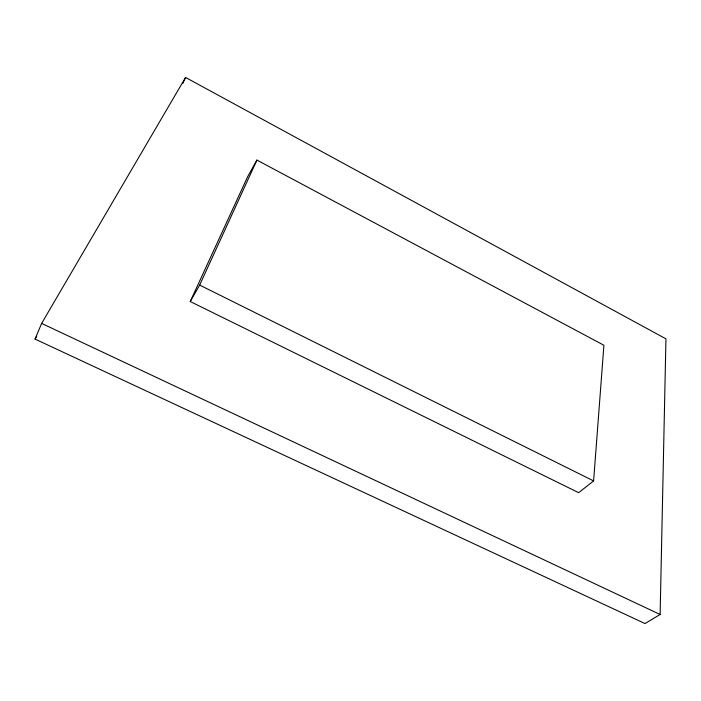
<?xml version="1.0" encoding="UTF-8"?>
<svg xmlns="http://www.w3.org/2000/svg" width="701" height="701" viewBox="0 0 701 701"><rect width="100%" height="100%" fill="white"/><g stroke="black" fill="none" stroke-linecap="round" stroke-linejoin="round"><path stroke-width="1.05" d="M660.123 614.488L665.95 338.837L185.555 77.443L41.631 323.406L35.05 339.091L644.99 623.557L660.123 614.488L41.631 323.406M593.607 480.921L603.912 345.26L256.934 160.082L247.698 176.599L190.225 301.518L578.658 492.689L593.607 480.921L199.654 285.079L190.225 301.518M182.873 83.314L185.555 77.443M199.654 285.079L256.934 160.082M35.05 339.091L36.706 336.252"/></g></svg>
